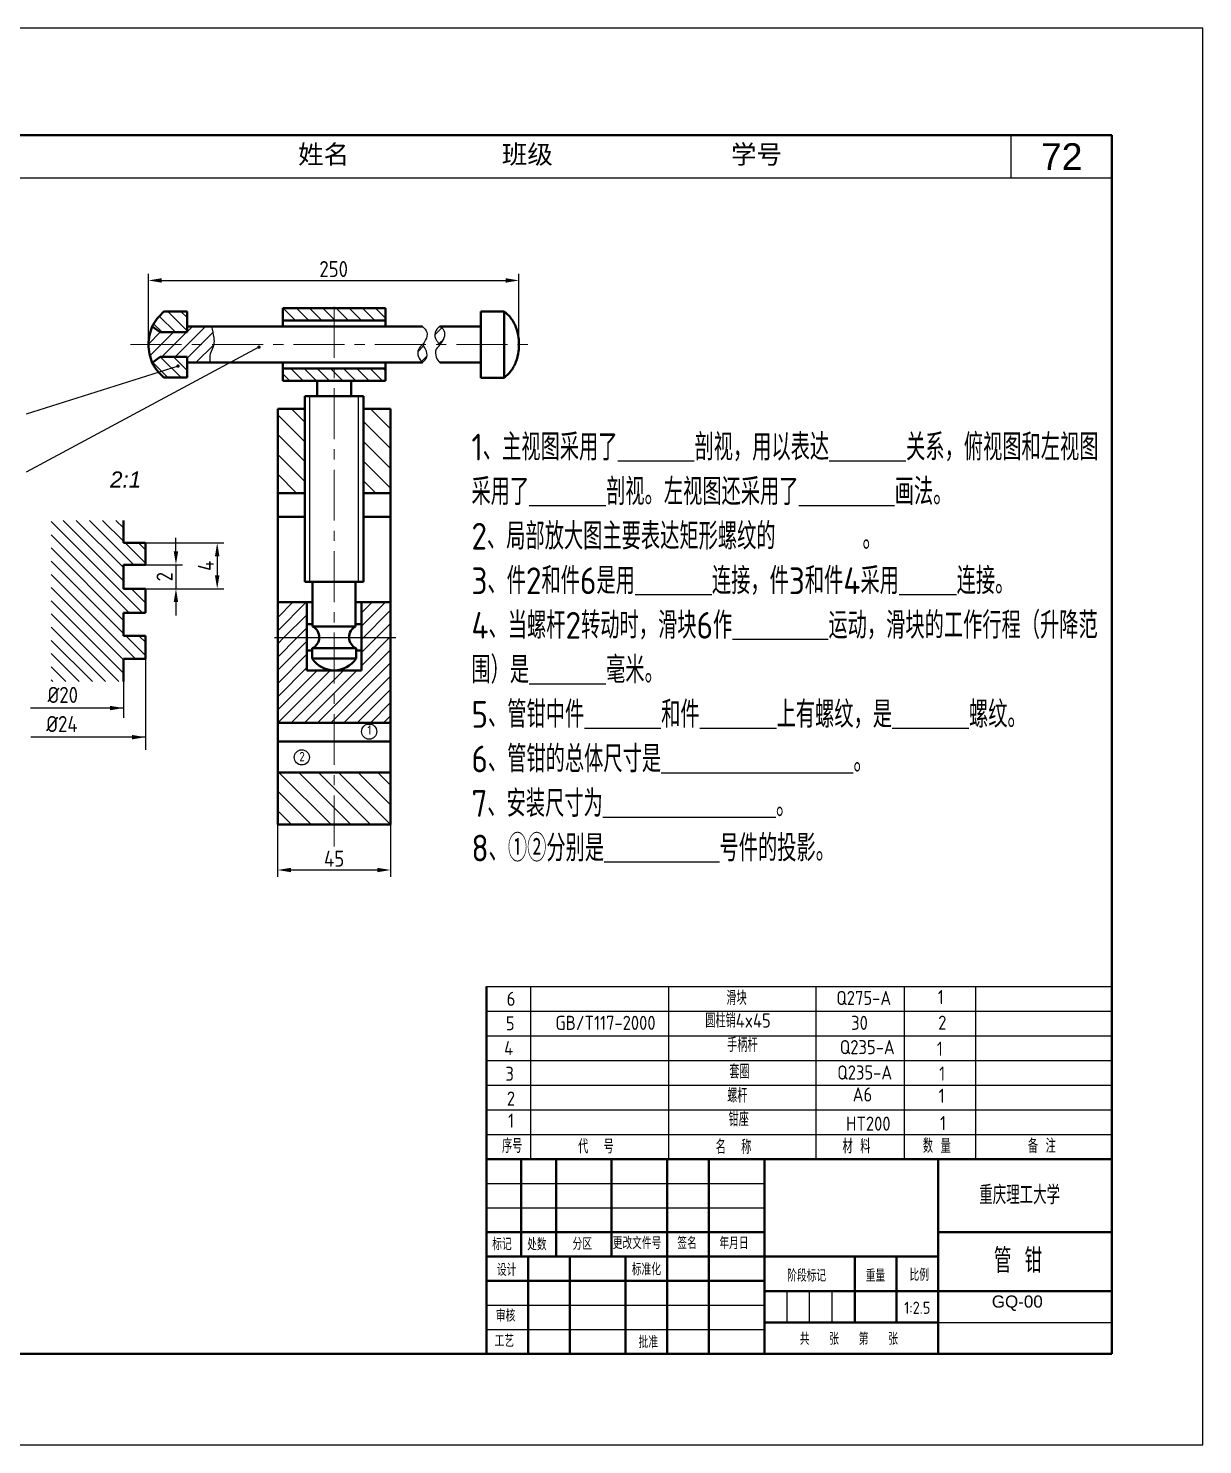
# Model space of a CAD drawing. Header units: millimetres. Extents: x 645 to 2308, y 762 to 2069.
# Drawn here: x 1665.5 to 1885.3, y 1142.3 to 1407.3 of the extents above; entities that cross this region are included whole.
import ezdxf

# ---------------------------------------------------------------- set-up
doc = ezdxf.new("R2010")
doc.units = ezdxf.units.MM
doc.linetypes.add('CENTER', pattern=[50.8, 31.75, -6.35, 6.35, -6.35])
for name, color, linetype in [('8', 5, 'Continuous'), ('ST尺寸', 7, 'Continuous'), ('尺寸标注', 250, 'Continuous'), ('文字', 7, 'Continuous'), ('标注', 1, 'Continuous'), ('答案细实线', 7, 'Continuous'), ('细实线', 7, 'Continuous')]:
    doc.layers.add(name, color=color, linetype=linetype)
doc.layers.add('点画线', color=7, linetype='CENTER', lineweight=15)
doc.layers.add('粗实线', color=7, linetype='Continuous', lineweight=40)
doc.styles.add('DIM', font='ariali.ttf')
doc.styles.add('汉字', font='gbenor.shx', dxfattribs={"bigfont": 'gbcbig.shx'})
doc.dimstyles.new('ISO-25', dxfattribs={"dimtxt": 3, "dimasz": 2.5, "dimexe": 1.25, "dimexo": 0, "dimtad": 1, "dimdec": 0, "dimdsep": 46, "dimtxsty": '汉字', "dimcen": 2.5, "dimadec": 0, "dimazin": 0, "dimtfac": 1, "dimtdec": 0, "dimtmove": 0, "dimatfit": 3, "dimfxl": 0, "dimarcsym": 0})
doc.dimstyles.new('水平', dxfattribs={"dimtxt": 2.5, "dimasz": 2.5, "dimexe": 1.25, "dimexo": 0, "dimtad": 1, "dimtih": 1, "dimtoh": 1, "dimdsep": 46, "dimtxsty": 'Standard', "dimcen": 2.5, "dimadec": 0, "dimazin": 2, "dimtfac": 1, "dimtmove": 0, "dimatfit": 3, "dimfxl": 0, "dimarcsym": 0})
pattern_1 = [(135, (1374.8874, 46.054), (-1.2347852, -1.2347852), [])]
pattern_2 = [(45, (1374.8874, 46.054), (-1.2347852, 1.2347852), [])]
pattern_3 = [(135, (1374.8874, 46.054), (-1.852178, -1.852178), [])]

# ---------------------------------------------------------------- blocks, each defined once
blk = doc.blocks.new('*D242')
at = {"layer": 'Defpoints', "color": 0, "transparency": 16777216}
for p in [(1687.42, 1311.04), (1687.42, 1302.45), (1700.85, 1302.45)]:
    blk.add_point(p, dxfattribs=at)
at = {"layer": '细实线', "color": 0, "lineweight": -2, "transparency": 16777216}
for p, q in [((1687.42, 1311.04), (1702.1, 1311.04)), ((1700.85, 1308.54), (1700.85, 1304.95)), ((1687.42, 1302.45), (1702.1, 1302.45))]:
    blk.add_line(p, q, dxfattribs=at)
at = {"layer": '细实线', "color": 0, "transparency": 16777216}
for points in [[(1700.43, 1308.54), (1701.26, 1308.54), (1700.85, 1311.04)], [(1700.43, 1304.95), (1701.26, 1304.95), (1700.85, 1302.45)]]:
    blk.add_solid(points, dxfattribs=at)
at = {"layer": '细实线', "color": 0, "transparency": 16777216, "insert": (1698.72, 1306.75), "char_height": 3, "attachment_point": 5, "rotation": 90, "style": '汉字'}
blk.add_mtext('4', dxfattribs=at)
blk = doc.blocks.new('*D243')
at = {"layer": 'Defpoints', "color": 0, "transparency": 16777216}
for p in [(1687.42, 1306.95), (1687.42, 1302.45), (1693.13, 1302.45)]:
    blk.add_point(p, dxfattribs=at)
at = {"layer": '细实线', "color": 0, "lineweight": -2, "transparency": 16777216}
for p, q in [((1693.13, 1309.45), (1693.13, 1311.95)), ((1687.42, 1306.95), (1694.38, 1306.95)), ((1693.13, 1306.95), (1693.13, 1302.45)), ((1687.42, 1302.45), (1694.38, 1302.45)), ((1693.13, 1299.95), (1693.13, 1297.45))]:
    blk.add_line(p, q, dxfattribs=at)
at = {"layer": '细实线', "color": 0, "transparency": 16777216}
for points in [[(1692.71, 1309.45), (1693.54, 1309.45), (1693.13, 1306.95)], [(1692.71, 1299.95), (1693.54, 1299.95), (1693.13, 1302.45)]]:
    blk.add_solid(points, dxfattribs=at)
at = {"layer": '细实线', "color": 0, "transparency": 16777216, "insert": (1691, 1304.7), "char_height": 3, "attachment_point": 5, "rotation": 90, "style": '汉字'}
blk.add_mtext('2', dxfattribs=at)
blk = doc.blocks.new('*D244')
at = {"layer": 'Defpoints', "color": 0, "transparency": 16777216}
for p in [(1712.16, 1258.33), (1733.29, 1258.33), (1733.29, 1249.83)]:
    blk.add_point(p, dxfattribs=at)
at = {"layer": '细实线', "color": 0, "lineweight": -2, "transparency": 16777216}
for p, q in [((1712.16, 1258.33), (1712.16, 1248.58)), ((1733.29, 1258.33), (1733.29, 1248.58)), ((1714.66, 1249.83), (1730.79, 1249.83))]:
    blk.add_line(p, q, dxfattribs=at)
at = {"layer": '细实线', "color": 0, "transparency": 16777216}
for points in [[(1714.66, 1250.24), (1714.66, 1249.41), (1712.16, 1249.83)], [(1730.79, 1250.24), (1730.79, 1249.41), (1733.29, 1249.83)]]:
    blk.add_solid(points, dxfattribs=at)
at = {"layer": '细实线', "color": 0, "transparency": 16777216, "insert": (1722.73, 1251.95), "char_height": 3, "attachment_point": 5, "style": '汉字'}
blk.add_mtext('45', dxfattribs=at)
blk = doc.blocks.new('*D246')
at = {"layer": 'Defpoints', "color": 0, "transparency": 16777216}
for p in [(1757.31, 1360.14), (1687.97, 1348.14), (1757.31, 1348.14)]:
    blk.add_point(p, dxfattribs=at)
at = {"layer": '细实线', "color": 0, "lineweight": -2, "transparency": 16777216}
for p, q in [((1687.97, 1348.14), (1687.97, 1361.39)), ((1690.47, 1360.14), (1754.81, 1360.14)), ((1757.31, 1348.14), (1757.31, 1361.39))]:
    blk.add_line(p, q, dxfattribs=at)
at = {"layer": '细实线', "color": 0, "transparency": 16777216}
for points in [[(1690.47, 1360.56), (1690.47, 1359.72), (1687.97, 1360.14)], [(1754.81, 1360.56), (1754.81, 1359.72), (1757.31, 1360.14)]]:
    blk.add_solid(points, dxfattribs=at)
at = {"layer": '细实线', "color": 0, "transparency": 16777216, "insert": (1722.64, 1362.27), "char_height": 3, "attachment_point": 5, "style": '汉字'}
blk.add_mtext('250', dxfattribs=at)

msp = doc.modelspace()

# ---------------------------------------------------------------- hatches: boundary and pattern name
at = {"layer": '细实线'}
h = msp.add_hatch(dxfattribs=at)
h.set_pattern_fill('ANSI31', color=256, scale=0.55, angle=90, style=0)
h.set_pattern_definition(pattern_1)
edge = h.paths.add_edge_path()
edge.add_spline(control_points=[(1690.8453, 1354.3238), (1690.0104, 1353.4504), (1689.1754, 1352.5769), (1688.6962, 1351.5387)], knot_values=[0, 0, 0, 0, 3.19807057, 3.19807057, 3.19807057, 3.19807057], degree=3, periodic=0)
edge.add_line((1688.6962, 1351.5387), (1690.1483, 1350.4363))
edge.add_line((1690.1483, 1350.4363), (1695.2018, 1350.4363))
edge.add_line((1695.2018, 1350.4363), (1695.2018, 1354.3238))
edge.add_line((1695.2018, 1354.3238), (1690.8453, 1354.3238))
h = msp.add_hatch(dxfattribs=at)
h.set_pattern_fill('ANSI31', color=256, scale=0.55, angle=90, style=0)
h.set_pattern_definition(pattern_1)
h.paths.add_polyline_path([(1713.1123, 1343.6387), (1713.1123, 1341.33), (1722.7289, 1341.33), (1722.7289, 1343.6387)])
h.paths.add_polyline_path([(1722.7289, 1343.6387), (1722.7289, 1341.33), (1732.3455, 1341.33), (1732.3455, 1343.6387)])
h.paths.add_polyline_path([(1732.3455, 1352.6342), (1732.3455, 1354.943), (1722.7289, 1354.943), (1722.7289, 1352.6342)])
h.paths.add_polyline_path([(1713.1123, 1354.943), (1713.1123, 1352.6342), (1722.7289, 1352.6342), (1722.7289, 1354.943)])
h = msp.add_hatch(dxfattribs=at)
h.set_pattern_fill('ANSI31', color=256, scale=0.55, style=0)
h.set_pattern_definition([(45, (-128.2757, 203.707), (-1.2347852, 1.2347852), [])])
edge = h.paths.add_edge_path()
edge.add_line((1695.2018, 1351.5184), (1695.2018, 1350.4363))
edge.add_line((1695.2018, 1350.4363), (1690.1483, 1350.4363))
edge.add_line((1690.1483, 1350.4363), (1688.6962, 1351.5387))
edge.add_spline(control_points=[(1688.6962, 1351.5387), (1688.2223, 1350.5121), (1688.0963, 1349.3243), (1687.9704, 1348.1365)], knot_values=[3.19807057, 3.19807057, 3.19807057, 3.19807057, 6.36064512, 6.36064512, 6.36064512, 6.36064512], degree=3, periodic=0)
edge.add_line((1687.9704, 1348.1365), (1700.2007, 1348.1365))
edge.add_spline(control_points=[(1700.2007, 1348.1365), (1700.2916, 1348.5505), (1700.1989, 1349.7215), (1699.9568, 1350.828), (1699.8057, 1351.5184)], knot_values=[0, 0, 0, 0, 1.16876127, 3.1079867, 3.1079867, 3.1079867, 3.1079867], degree=3, periodic=0)
edge.add_line((1699.8057, 1351.5184), (1695.2018, 1351.5184))
edge = h.paths.add_edge_path()
edge.add_spline(control_points=[(1687.9704, 1348.1365), (1688.0963, 1346.9487), (1688.2223, 1345.7609), (1688.6962, 1344.7342)], knot_values=[3.19807057, 3.19807057, 3.19807057, 3.19807057, 6.36064512, 6.36064512, 6.36064512, 6.36064512], degree=3, periodic=0)
edge.add_line((1688.6962, 1344.7342), (1690.1483, 1345.8366))
edge.add_line((1690.1483, 1345.8366), (1695.2018, 1345.8366))
edge.add_line((1695.2018, 1345.8366), (1695.2018, 1344.7546))
edge.add_line((1695.2018, 1344.7546), (1699.5423, 1344.7546))
edge.add_spline(control_points=[(1699.5423, 1344.7546), (1699.4757, 1345.3258), (1699.3364, 1346.5208), (1700.0715, 1347.5473), (1700.2007, 1348.1365)], knot_values=[3.1079867, 3.1079867, 3.1079867, 3.1079867, 4.63084107, 6.29387411, 6.29387411, 6.29387411, 6.29387411], degree=3, periodic=0)
edge.add_line((1700.2007, 1348.1365), (1687.9704, 1348.1365))
edge = h.paths.add_edge_path()
edge.add_spline(control_points=[(1739.2369, 1344.7546), (1739.5888, 1345.0859), (1740.3173, 1345.7716), (1739.9894, 1347.2188), (1739.4789, 1347.8667), (1739.2663, 1348.1365)], knot_values=[0, 0, 0, 0, 1.23857819, 2.56389701, 3.50947245, 3.50947245, 3.50947245, 3.50947245], degree=3, periodic=0)
edge.add_spline(control_points=[(1739.2663, 1348.1365), (1738.9603, 1347.8481), (1738.323, 1347.2476), (1738.367, 1345.7865), (1738.9455, 1345.1002), (1739.2369, 1344.7546)], knot_values=[0, 0, 0, 0, 1.10644574, 2.30456611, 3.52005015, 3.52005015, 3.52005015, 3.52005015], degree=3, periodic=0)
edge = h.paths.add_edge_path()
edge.add_spline(control_points=[(1742.5903, 1348.1365), (1742.8861, 1348.544), (1743.4236, 1349.2846), (1743.5405, 1350.7815), (1742.8328, 1351.2758), (1742.4855, 1351.5184)], knot_values=[0, 0, 0, 0, 1.3755571, 2.49971926, 3.58291931, 3.58291931, 3.58291931, 3.58291931], degree=3, periodic=0)
edge.add_spline(control_points=[(1742.4855, 1351.5184), (1742.1143, 1351.177), (1741.3459, 1350.4702), (1741.7039, 1348.9395), (1742.335, 1348.3678), (1742.5903, 1348.1365)], knot_values=[0, 0, 0, 0, 1.29323753, 2.67715344, 3.61763534, 3.61763534, 3.61763534, 3.61763534], degree=3, periodic=0)
h = msp.add_hatch(dxfattribs=at)
h.set_pattern_fill('ANSI31', color=256, scale=0.55, angle=90, style=0)
h.set_pattern_definition(pattern_1)
edge = h.paths.add_edge_path()
edge.add_line((1690.1483, 1345.8366), (1688.6962, 1344.7342))
edge.add_spline(control_points=[(1688.6962, 1344.7342), (1689.1754, 1343.696), (1690.0104, 1342.8226), (1690.8453, 1341.9491)], knot_values=[0, 0, 0, 0, 3.19807057, 3.19807057, 3.19807057, 3.19807057], degree=3, periodic=0)
edge.add_line((1690.8453, 1341.9491), (1695.2018, 1341.9491))
edge.add_line((1695.2018, 1341.9491), (1695.2018, 1345.8366))
edge.add_line((1695.2018, 1345.8366), (1690.1483, 1345.8366))
h = msp.add_hatch(dxfattribs=at)
h.set_pattern_fill('ANSI31', color=256, scale=0.825, angle=90, style=0)
h.set_pattern_definition(pattern_3)
h.paths.add_polyline_path([(1733.2936, 1336.1384), (1728.2408, 1336.1384), (1728.2408, 1320.3566), (1733.2936, 1320.3566)])
h.paths.add_polyline_path([(1717.217, 1336.1384), (1712.1642, 1336.1384), (1712.1642, 1320.3566), (1717.217, 1320.3566)])
h = msp.add_hatch(dxfattribs=at)
h.set_pattern_fill('ANSI31', color=256, scale=0.55, angle=90, style=0)
h.set_pattern_definition([(135, (1370.5546, 46.054), (-1.2347852, -1.2347852), [])])
h.paths.add_polyline_path([(1687.4159, 1311.0404), (1683.3162, 1311.0404), (1683.3162, 1315.2526), (1669.7617, 1315.2526), (1669.7617, 1285.0687), (1683.3162, 1285.0687), (1683.3162, 1289.3529), (1687.4159, 1289.3529), (1687.4159, 1293.6518), (1683.3162, 1293.6518), (1683.3162, 1297.936), (1687.4159, 1297.936), (1687.4159, 1302.4518), (1683.3162, 1302.4518), (1683.3162, 1306.9452), (1687.4159, 1306.9452)])
h = msp.add_hatch(dxfattribs=at)
h.set_pattern_fill('ANSI31', color=256, scale=0.55, style=0)
h.set_pattern_definition(pattern_2)
h.paths.add_polyline_path([(1733.2936, 1293.3113), (1727.8294, 1293.3113), (1727.8294, 1287.1675), (1722.7289, 1287.1675), (1722.7289, 1277.3699), (1733.2936, 1277.3699)])
h.paths.add_polyline_path([(1733.2936, 1299.9356), (1727.8294, 1299.9356), (1727.8294, 1295.8075), (1727.8294, 1293.3113), (1733.2936, 1293.3113)])
h.paths.add_polyline_path([(1717.6284, 1299.9356), (1712.1642, 1299.9356), (1712.1642, 1293.3113), (1717.6284, 1293.3113), (1717.6284, 1295.8075)])
h = msp.add_hatch(dxfattribs=at)
h.set_pattern_fill('ANSI31', color=256, scale=0.55, style=0)
h.set_pattern_definition(pattern_2)
h.paths.add_polyline_path([(1717.6284, 1287.1675), (1717.6284, 1293.3113), (1712.1642, 1293.3113), (1712.1642, 1277.3699), (1722.7289, 1277.3699), (1722.7289, 1287.1675)])
h = msp.add_hatch(dxfattribs=at)
h.set_pattern_fill('ANSI31', color=256, scale=0.825, angle=90, style=0)
h.set_pattern_definition(pattern_3)
h.paths.add_polyline_path([(1712.1642, 1268.07), (1712.1642, 1258.332), (1722.7289, 1258.332), (1722.7289, 1268.07)])
h.paths.add_polyline_path([(1722.7289, 1268.07), (1722.7289, 1258.332), (1733.2936, 1258.332), (1733.2936, 1268.07)])

# ---------------------------------------------------------------- linework, layer by layer
at = {"layer": '标注', "color": 7}
msp.add_line((1835.7518, 1165.1577), (1868.2518, 1165.1577), dxfattribs=at)
at = {"layer": '点画线', "ltscale": 0.3}
for p, q in [((1722.7289, 1254.2444), (1722.7289, 1356.5157)), ((1684.654, 1348.1365), (1760.7893, 1348.1365))]:
    msp.add_line(p, q, dxfattribs=at)
at = {"layer": '答案细实线'}
for p, q in [((1751.2518, 1191.1577), (1803.2518, 1191.1577)), ((1751.2518, 1186.6077), (1803.2518, 1186.6077)), ((1807.4768, 1165.1577), (1807.4768, 1171.0077)), ((1811.7018, 1165.1577), (1811.7018, 1171.0077)), ((1815.9268, 1165.1577), (1815.9268, 1171.0077)), ((1751.2518, 1168.4077), (1803.2518, 1168.4077)), ((1751.2518, 1163.8577), (1803.2518, 1163.8577))]:
    msp.add_line(p, q, dxfattribs=at)
at = {"layer": '粗实线', "color": 7}
for p, q in [((1868.2518, 1387.3077), (1543.2518, 1387.3077)), ((1868.2518, 1159.3077), (1868.2518, 1387.3077)), ((1543.2518, 1159.3077), (1868.2518, 1159.3077))]:
    msp.add_line(p, q, dxfattribs=at)
at = {"layer": '粗实线'}
for p, q in [((1695.2018, 1354.3238), (1690.8453, 1354.3238)), ((1695.2018, 1354.3238), (1695.2018, 1350.4363)), ((1713.1123, 1351.5184), (1713.1123, 1354.943)), ((1713.1123, 1354.943), (1722.7289, 1354.943)), ((1732.3455, 1354.943), (1722.7289, 1354.943)), ((1732.3455, 1351.5184), (1732.3455, 1354.943)), ((1750.1658, 1351.5184), (1750.1658, 1354.3494)), ((1750.1658, 1354.3494), (1754.5448, 1354.3494)), ((1754.5448, 1354.3494), (1754.5448, 1348.1365)), ((1690.1483, 1350.4363), (1688.6962, 1351.5387)), ((1695.1412, 1351.5184), (1739.2369, 1351.5184)), ((1713.1123, 1352.6342), (1722.7289, 1352.6342)), ((1732.3455, 1352.6342), (1722.7289, 1352.6342)), ((1742.4855, 1351.5184), (1750.1658, 1351.5184)), ((1750.1658, 1351.5184), (1750.1658, 1348.1365)), ((1695.2018, 1350.4363), (1690.1483, 1350.4363)), ((1750.1658, 1344.7546), (1750.1658, 1348.1365)), ((1754.5448, 1341.9236), (1754.5448, 1348.1365)), ((1690.1483, 1345.8366), (1688.6962, 1344.7342)), ((1695.2018, 1345.8366), (1690.1483, 1345.8366)), ((1695.1412, 1344.7546), (1739.2369, 1344.7546)), ((1695.2018, 1341.9491), (1695.2018, 1345.8366)), ((1713.1123, 1344.7546), (1713.1123, 1341.33)), ((1713.1123, 1343.6387), (1722.7289, 1343.6387)), ((1732.3455, 1343.6387), (1722.7289, 1343.6387)), ((1732.3455, 1344.7546), (1732.3455, 1341.33)), ((1742.4855, 1344.7546), (1750.1658, 1344.7546)), ((1750.1658, 1344.7546), (1750.1658, 1341.9236)), ((1695.2018, 1341.9491), (1690.8453, 1341.9491)), ((1713.1123, 1341.33), (1722.7289, 1341.33)), ((1719.5289, 1341.33), (1719.5289, 1338.4798)), ((1732.3455, 1341.33), (1722.7289, 1341.33)), ((1725.9289, 1341.33), (1725.9289, 1338.4798)), ((1750.1658, 1341.9236), (1754.5448, 1341.9236)), ((1719.5289, 1338.4798), (1717.217, 1338.4798)), ((1717.217, 1338.4798), (1717.217, 1303.7432)), ((1719.5289, 1338.4798), (1722.7289, 1338.4798)), ((1725.9289, 1338.4798), (1722.7289, 1338.4798)), ((1725.9289, 1338.4798), (1728.2408, 1338.4798)), ((1728.2408, 1338.4798), (1728.2408, 1303.7432)), ((1712.1642, 1299.9356), (1712.1642, 1336.1384)), ((1712.1642, 1336.1384), (1717.217, 1336.1384)), ((1733.2936, 1336.1384), (1728.2408, 1336.1384)), ((1733.2936, 1299.9356), (1733.2936, 1336.1384)), ((1717.217, 1320.3566), (1712.1642, 1320.3566)), ((1728.2408, 1320.3566), (1733.2936, 1320.3566)), ((1683.3162, 1315.2526), (1683.3162, 1311.0404)), ((1717.217, 1315.9013), (1712.1642, 1315.9013)), ((1728.2408, 1315.9013), (1733.2936, 1315.9013)), ((1683.3162, 1311.0404), (1687.4159, 1311.0404)), ((1687.4159, 1311.0404), (1687.4159, 1306.9452)), ((1687.4159, 1306.9452), (1683.3162, 1306.9452)), ((1683.3162, 1306.9452), (1683.3162, 1302.4518)), ((1683.3162, 1302.4518), (1687.4159, 1302.4518)), ((1687.4159, 1302.4518), (1687.4159, 1297.936)), ((1717.217, 1303.7432), (1722.7109, 1303.7432)), ((1718.711, 1303.7432), (1718.711, 1295.4145)), ((1728.2408, 1303.7432), (1722.7469, 1303.7432)), ((1726.7468, 1303.7432), (1726.7468, 1295.4145)), ((1712.1642, 1299.9356), (1718.711, 1299.9356)), ((1712.1642, 1277.3699), (1712.1642, 1299.9356)), ((1717.6284, 1295.8075), (1717.6284, 1299.9356)), ((1733.2936, 1299.9356), (1726.7468, 1299.9356)), ((1727.8294, 1295.8075), (1727.8294, 1299.9356)), ((1733.2936, 1277.3699), (1733.2936, 1299.9356)), ((1687.4159, 1297.936), (1683.3162, 1297.936)), ((1683.3162, 1297.936), (1683.3162, 1293.6518)), ((1683.3162, 1293.6518), (1687.4159, 1293.6518)), ((1687.4159, 1293.6518), (1687.4159, 1289.3529)), ((1718.711, 1295.8075), (1717.6284, 1295.8075)), ((1717.6284, 1295.8075), (1717.6284, 1287.1675)), ((1718.711, 1295.4145), (1722.7289, 1295.4145)), ((1726.7468, 1295.4145), (1722.7289, 1295.4145)), ((1726.7468, 1295.8075), (1727.8294, 1295.8075)), ((1727.8294, 1295.8075), (1727.8294, 1287.1675)), ((1717.6284, 1290.9047), (1718.6166, 1290.9047)), ((1718.6166, 1290.9047), (1718.6166, 1291.3253)), ((1718.6166, 1291.3253), (1722.7289, 1291.3253)), ((1718.6166, 1290.9047), (1718.6166, 1289.4026)), ((1726.8412, 1291.3253), (1722.7289, 1291.3253)), ((1726.8412, 1290.9047), (1726.8412, 1291.3253)), ((1727.8294, 1290.9047), (1726.8412, 1290.9047)), ((1726.8412, 1290.9047), (1726.8412, 1289.4026)), ((1687.4159, 1289.3529), (1683.3162, 1289.3529)), ((1683.3162, 1289.3529), (1683.3162, 1285.0687)), ((1718.6166, 1289.4026), (1722.7289, 1289.4026)), ((1726.8412, 1289.4026), (1722.7289, 1289.4026)), ((1717.6284, 1287.1675), (1722.7289, 1287.1675)), ((1727.8294, 1287.1675), (1722.7289, 1287.1675)), ((1722.7289, 1277.3699), (1712.1642, 1277.3699)), ((1712.1642, 1277.3699), (1712.1642, 1258.332)), ((1722.7289, 1277.3699), (1733.2936, 1277.3699)), ((1733.2936, 1277.3699), (1733.2936, 1258.332)), ((1712.1642, 1273.8735), (1722.7289, 1273.8735)), ((1733.2936, 1273.8735), (1722.7289, 1273.8735)), ((1712.1642, 1268.07), (1722.7289, 1268.07)), ((1733.2936, 1268.07), (1722.7289, 1268.07)), ((1712.1642, 1258.332), (1722.7289, 1258.332)), ((1733.2936, 1258.332), (1722.7289, 1258.332)), ((1751.2518, 1228.0477), (1751.2518, 1195.7077)), ((1751.2518, 1159.3077), (1751.2518, 1195.7077)), ((1751.2518, 1195.7077), (1868.2518, 1195.7077)), ((1751.2518, 1195.7077), (1868.2518, 1195.7077)), ((1757.7518, 1177.5077), (1757.7518, 1195.7077)), ((1764.2518, 1177.5077), (1764.2518, 1195.7077)), ((1774.6518, 1177.5077), (1774.6518, 1195.7077)), ((1785.0518, 1177.5077), (1785.0518, 1195.7077)), ((1792.8518, 1177.5077), (1792.8518, 1195.7077)), ((1803.2518, 1159.3077), (1803.2518, 1195.7077)), ((1835.7518, 1159.3077), (1835.7518, 1195.7077)), ((1868.2518, 1195.7077), (1868.2518, 1159.3077)), ((1751.2518, 1182.0577), (1803.2518, 1182.0577)), ((1835.7518, 1182.0577), (1868.2518, 1182.0577)), ((1868.2518, 1182.0577), (1845.5097, 1182.0577)), ((1751.2518, 1177.5077), (1835.7518, 1177.5077)), ((1759.0518, 1159.3077), (1759.0518, 1177.5077)), ((1766.8518, 1159.3077), (1766.8518, 1177.5077)), ((1777.2518, 1159.3077), (1777.2518, 1177.5077)), ((1785.0518, 1159.3077), (1785.0518, 1177.5077)), ((1785.0518, 1159.3077), (1785.0518, 1177.5077)), ((1785.0518, 1159.3077), (1785.0518, 1177.5077)), ((1792.8518, 1159.3077), (1792.8518, 1177.5077)), ((1820.1518, 1165.1577), (1820.1518, 1177.5077)), ((1827.9518, 1165.1577), (1827.9518, 1177.5077)), ((1751.2518, 1172.9577), (1803.2518, 1172.9577)), ((1868.2518, 1171.0077), (1803.2518, 1171.0077)), ((1835.7518, 1165.1577), (1803.2518, 1165.1577)), ((1868.2518, 1159.3077), (1751.2518, 1159.3077))]:
    msp.add_line(p, q, dxfattribs=at)
for centre, radius, start, end in [((1717.6736, 1293.3928), 2.2724, 294.517893, 62.836282), ((1727.7842, 1293.3928), 2.2724, 117.163718, 245.482107), ((1722.854, 1292.2982), 5.1323, 214.34698, 268.603423), ((1722.6038, 1292.2982), 5.1323, 271.396577, 325.65302)]:
    msp.add_arc(centre, radius, start, end, dxfattribs=at)
for points in [[(1690.8453, 1354.3238), (1688.6962, 1351.5387), (1687.9704, 1348.1365)], [(1754.5448, 1354.3494), (1755.7241, 1353.1852), (1756.7429, 1351.3861), (1757.2523, 1349.3871), (1757.31, 1348.1365)], [(1690.8453, 1341.9491), (1688.6962, 1344.7342), (1687.9704, 1348.1365)], [(1754.5448, 1341.9236), (1755.7241, 1343.0878), (1756.7429, 1344.8869), (1757.2523, 1346.8859), (1757.31, 1348.1365)]]:
    msp.add_spline(points, degree=3, dxfattribs=at)
at = {"layer": '细实线', "color": 7}
for p, q in [((1885.2518, 1407.3077), (1513.2518, 1407.3077)), ((1885.2518, 1142.3077), (1885.2518, 1407.3077)), ((1849.37, 1387.3077), (1849.37, 1379.3077)), ((1543.2518, 1379.3077), (1868.2518, 1379.3077)), ((1513.2518, 1142.3077), (1885.2518, 1142.3077))]:
    msp.add_line(p, q, dxfattribs=at)
at = {"layer": '细实线'}
for p, q in [((1718.1526, 1303.7432), (1718.1526, 1338.4798)), ((1727.3052, 1303.7432), (1727.3052, 1338.4798)), ((1711.5713, 1293.3113), (1734.2985, 1293.3113)), ((1687.4159, 1289.3529), (1687.4159, 1272.3398)), ((1683.3162, 1285.0687), (1683.3162, 1278.2874)), ((1751.2518, 1228.0477), (1868.2518, 1228.0477)), ((1759.4504, 1228.0477), (1759.4504, 1195.7888)), ((1785.3285, 1195.7077), (1785.3285, 1228.0477)), ((1812.9307, 1195.7077), (1812.9307, 1228.0477)), ((1829.4437, 1195.7077), (1829.4437, 1228.0477)), ((1842.8245, 1195.7077), (1842.8245, 1228.0477)), ((1751.2518, 1223.4277), (1868.2518, 1223.4277)), ((1751.2518, 1218.8077), (1868.2518, 1218.8077)), ((1751.2518, 1214.1877), (1868.2518, 1214.1877)), ((1751.2518, 1209.5677), (1868.2518, 1209.5677)), ((1751.2518, 1204.9477), (1868.2518, 1204.9477)), ((1751.2518, 1200.3277), (1868.2518, 1200.3277)), ((1751.2518, 1195.7077), (1849.3485, 1195.7077))]:
    msp.add_line(p, q, dxfattribs=at)
for centre in [(1729.2875, 1275.7249), (1716.6788, 1270.903)]:
    msp.add_circle(centre, 1.4174, dxfattribs=at)
for points in [[(1699.8057, 1351.5184), (1700.2007, 1349.4221), (1700.2007, 1348.1365), (1699.5423, 1346.4297), (1699.5423, 1344.7546)], [(1739.2369, 1351.5184), (1740.0667, 1350.4378), (1739.8523, 1348.9958), (1739.2663, 1348.1365)], [(1742.4855, 1351.5184), (1741.613, 1350.3947), (1741.8899, 1348.8978), (1742.5903, 1348.1365)], [(1742.5903, 1348.1365), (1743.3396, 1349.451), (1743.3396, 1350.6876), (1742.4855, 1351.5184)], [(1739.2663, 1348.1365), (1738.5019, 1347.1894), (1738.5019, 1345.8715), (1739.2369, 1344.7546)], [(1739.2369, 1344.7546), (1740.0667, 1345.8351), (1739.8523, 1347.2771), (1739.2663, 1348.1365)], [(1742.5903, 1348.1365), (1741.8411, 1347.287), (1741.8411, 1345.7738), (1742.4855, 1344.7546)]]:
    msp.add_spline(points, degree=3, dxfattribs=at)

# ---------------------------------------------------------------- texts
at = {"layer": '8', "color": 7, "insert": (1680.8004, 1324.3939), "char_height": 3, "width": 5.67124, "attachment_point": 1, "style": 'DIM'}
msp.add_mtext('2:1', dxfattribs=at)
at = {"layer": 'ST尺寸', "insert": (1748.4223, 1331.4514), "char_height": 5, "width": 119.829539, "attachment_point": 1, "style": '汉字'}
msp.add_mtext('1、主视图采用了＿＿＿＿剖视，用以表达＿＿＿＿关系，俯视图和左视图采用了＿＿＿＿剖视。左视图还采用了＿＿＿＿＿画法。\\P2、局部放大图主要表达矩形螺纹的{\\L      }。\\P3、件2和件6是用＿＿＿＿连接，件3和件4采用＿＿＿连接。\\P4、当螺杆2转动时，滑块6作＿＿＿＿＿运动，滑块的工作行程（升降范围）是＿＿＿＿毫米。\\P5、管钳中件＿＿＿＿和件＿＿＿＿上有螺纹，是＿＿＿＿螺纹。\\P6、管钳的总体尺寸是＿＿＿＿＿＿＿＿＿＿。\\P7、安装尺寸为＿＿＿＿＿＿＿＿＿。\\P8、①②分别是＿＿＿＿＿＿号件的投影。', dxfattribs=at)
at = {"layer": '尺寸标注', "color": 7, "insert": (1858.8735, 1383.3077), "char_height": 5, "width": 10, "attachment_point": 5}
msp.add_mtext('{\\fArial|b0|i0|c0|p34;72}', dxfattribs=at)
at = {"layer": '文字', "color": 7, "insert": (1711.2266, 1383.5353), "char_height": 3.5, "width": 313.5, "attachment_point": 4}
msp.add_mtext('{\\fSimSun|b0|i0|c134|p2;  姓名            班级              学号}', dxfattribs=at)
at = {"layer": '文字', "attachment_point": 5, "style": '汉字'}
for s, insert, char_height in [('重庆理工大学', (1851.0097, 1189.0362), 3.5), ('标记', (1754.1335, 1179.8311), 2.275), ('处数', (1760.6716, 1179.7753), 2.275), ('分区', (1769.1655, 1179.8869), 2.275), ('更改文件号', (1779.4068, 1180.0256), 2.275), ('签名', (1788.7679, 1180.0256), 2.275), ('年月日', (1797.544, 1180.0256), 2.275), ('设计', (1755.0135, 1175.0266), 2.275), ('标准化', (1781.162, 1175.1111), 2.275), ('阶段标记', (1811.1469, 1173.9418), 2.275), ('重量', (1824.0185, 1173.9418), 2.275), ('比例', (1832.2095, 1174.088), 2.275), ('1:2.5', (1831.8431, 1167.9236), 2.275), ('{\\fArial|b0|i0|c0|p32;GQ-00}', (1850.5604, 1168.7737), 2.275), ('审核', (1754.8151, 1166.4469), 2.275), ('共   张   第   张', (1819.0454, 1162.1036), 2.275), ('工艺', (1754.5825, 1161.7288), 2.275), ('批准', (1781.5183, 1161.5002), 2.275)]:
    msp.add_mtext(s, dxfattribs=dict(at, insert=insert, char_height=char_height))
at = {"layer": '文字', "insert": (1846.1694, 1179.0056), "char_height": 4.55, "width": 4.618527782440651e-14, "attachment_point": 1, "style": '汉字'}
msp.add_mtext('管 钳', dxfattribs=at)
at = {"layer": '细实线', "attachment_point": 1, "style": '汉字'}
for s, insert, char_height, width in [('%%C20', (1669.091, 1284.0881), 3, 8.435506), ('%%C24', (1668.8551, 1278.6476), 3, 8.435506), ('1', (1728.9652, 1276.9044), 1.76, 1.89737), ('2', (1716.2136, 1271.9229), 1.76, 1.687058), ('6', (1755.0195, 1227.0444), 2.64, 14.017383), ('滑块', (1796.1328, 1227.223), 2.64, 7.797552), ('Q275-A', (1816.6928, 1227.2058), 2.64, 7.797552), ('1', (1835.6807, 1227.3714), 2.64, 3.63531), ('5', (1754.862, 1222.4785), 2.64, 14.017383), ('GB/T117-2000', (1764.1429, 1222.5522), 2.64, 14.017383), ('圆柱销4x45', (1792.1792, 1222.9878), 2.64, 15.19521), ('30', (1819.4747, 1222.5517), 2.64, 7.797552), ('2', (1835.7659, 1222.5867), 2.64, 3.63531), ('4', (1754.547, 1217.834), 2.64, 14.017383), ('手柄杆', (1796.2678, 1218.4291), 2.64, 7.797552), ('Q235-A', (1817.3462, 1218.0078), 2.64, 7.797552), ('1', (1835.5102, 1217.7034), 2.64, 3.63531), ('套圈', (1796.6729, 1213.4265), 2.64, 7.797552), ('3', (1754.7832, 1213.032), 2.64, 14.017383), ('Q235-A', (1816.8665, 1213.2584), 2.64, 7.797552), ('1', (1835.9365, 1213.0667), 2.64, 3.63531), ('螺杆', (1796.2678, 1208.965), 2.64, 7.797552), ('A6', (1819.7625, 1209.1562), 2.64, 7.797552), ('1', (1835.8512, 1208.9014), 2.64, 3.63531), ('2', (1755.0469, 1208.3874), 2.64, 14.017383), ('1', (1755.2716, 1204.2522), 2.64, 14.017383), ('钳座', (1796.5379, 1204.5209), 2.64, 7.797552), ('HT200', (1818.5152, 1203.6933), 2.64, 7.797552), ('1', (1836.107, 1203.7916), 2.64, 3.63531)]:
    msp.add_mtext(s, dxfattribs=dict(at, insert=insert, char_height=char_height, width=width))
at = {"layer": '细实线', "char_height": 2.64, "attachment_point": 1}
for s, insert, width in [('{\\Fgbenor,gbcbig|c134;序号}', (1754.1481, 1199.5351), 14.017383), ('{\\Fgbenor,gbcbig|c134;代  号}', (1768.3859, 1199.4292), 14.017383), ('{\\Fgbenor,gbcbig|c134;名  称}', (1794.1337, 1199.3356), 14.017383), ('{\\Fgbenor,gbcbig|c134;材 料}', (1817.8592, 1199.4466), 14.017383), ('{\\Fgbenor,gbcbig|c134;数 量}', (1832.8905, 1199.5274), 17.274743), ('{\\Fgbenor,gbcbig|c134;备 注}', (1852.5385, 1199.5218), 6.952992)]:
    msp.add_mtext(s, dxfattribs=dict(at, insert=insert, width=width))

# ---------------------------------------------------------------- dimensions: what is measured, and where the dimension line sits
at = {"layer": '细实线'}
dim = msp.add_linear_dim(base=(1757.31, 1360.1409), p1=(1687.9704, 1348.1365), p2=(1757.31, 1348.1365), text='250', dimstyle='ISO-25', dxfattribs=at)
dim.commit()
dim.dimension.update_dxf_attribs({"geometry": '*D246', "text_midpoint": (1722.6402, 1362.2659)})
for base, p1, text, picture, middle in [((1693.1251, 1302.4518), (1687.4159, 1306.9452), '2', '*D243', (1691.0001, 1304.6985)), ((1700.8452, 1302.4518), (1687.4159, 1311.0404), '4', '*D242', (1698.7202, 1306.7461))]:
    dim = msp.add_linear_dim(base=base, p1=p1, p2=(1687.4159, 1302.4518), angle=90, text=text, dimstyle='ISO-25', dxfattribs=at)
    dim.commit()
    dim.dimension.update_dxf_attribs({"geometry": picture, "text_midpoint": middle})
dim = msp.add_linear_dim(base=(1733.2936, 1249.8251), p1=(1712.1642, 1258.332), p2=(1733.2936, 1258.332), text='45', dimstyle='ISO-25', dxfattribs=at)
dim.commit()
dim.dimension.update_dxf_attribs({"geometry": '*D244', "text_midpoint": (1722.7289, 1249.8251), "dimtype": 160})

# ---------------------------------------------------------------- leaders
for points, dimstyle, override in [([(1708.6627, 1347.6559), (1665.1192, 1324.2379)], 'ISO-25', {"dimgap": 0.625, "dimtad": 0, "dimldrblk": 'DotSmall'}), ([(1693.5207, 1344.1148), (1665.1192, 1335.1213)], 'ISO-25', {"dimgap": 0.625, "dimtad": 0, "dimldrblk": 'DotSmall'}), ([(1683.3162, 1280.1303), (1665.8903, 1280.1303)], '水平', {"dimgap": 0.625, "dimtad": 0}), ([(1687.4159, 1274.6853), (1665.9742, 1274.6853)], '水平', {"dimgap": 0.625, "dimtad": 0})]:
    msp.add_leader(points, dimstyle=dimstyle, override=override, dxfattribs=at)

doc.saveas('drawing.dxf')
